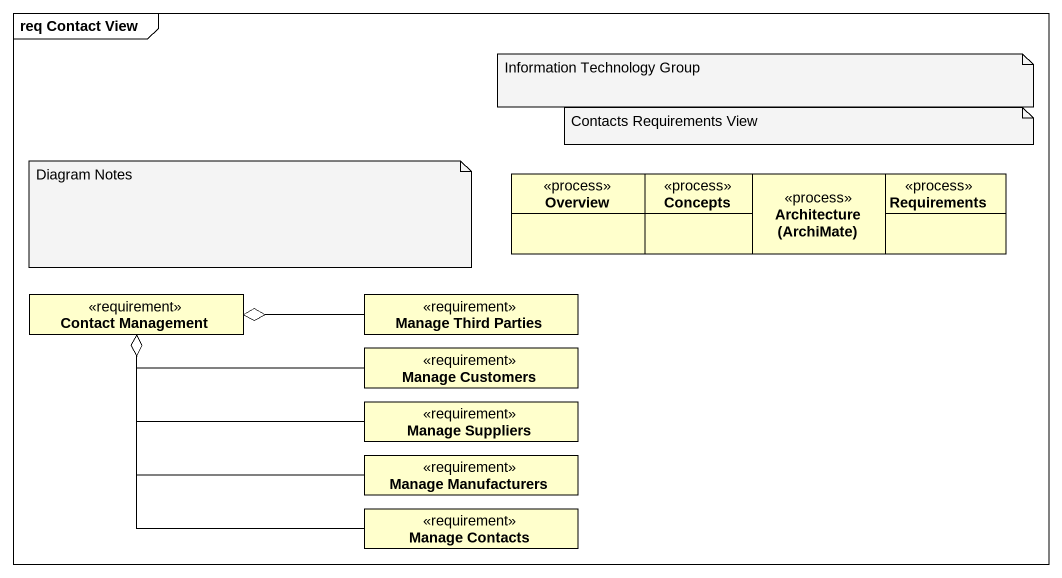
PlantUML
@startuml
mainframe req Contact View
hide circle
hide empty members
class Overview <<process>>
class Concepts <<process>>
class "Architecture (ArchiMate)" as Architecture_ArchiMate <<process>>
class Requirements <<process>>
class "Contact Management" as Contact_Management <<requirement>>
class "Manage Third Parties" as Manage_Third_Parties <<requirement>>
class "Manage Customers" as Manage_Customers <<requirement>>
class "Manage Suppliers" as Manage_Suppliers <<requirement>>
class "Manage Manufacturers" as Manage_Manufacturers <<requirement>>
class "Manage Contacts" as Manage_Contacts <<requirement>>
Manage_Third_Parties -left-o Contact_Management
Manage_Customers -left-o Contact_Management
Manage_Suppliers -left-o Contact_Management
Manage_Manufacturers -left-o Contact_Management
Manage_Contacts -up-o Contact_Management
note as N1
  Information Technology Group
end note
note as N2
  Contacts Requirements View
end note
note as N3
  Diagram Notes
end note
@enduml
